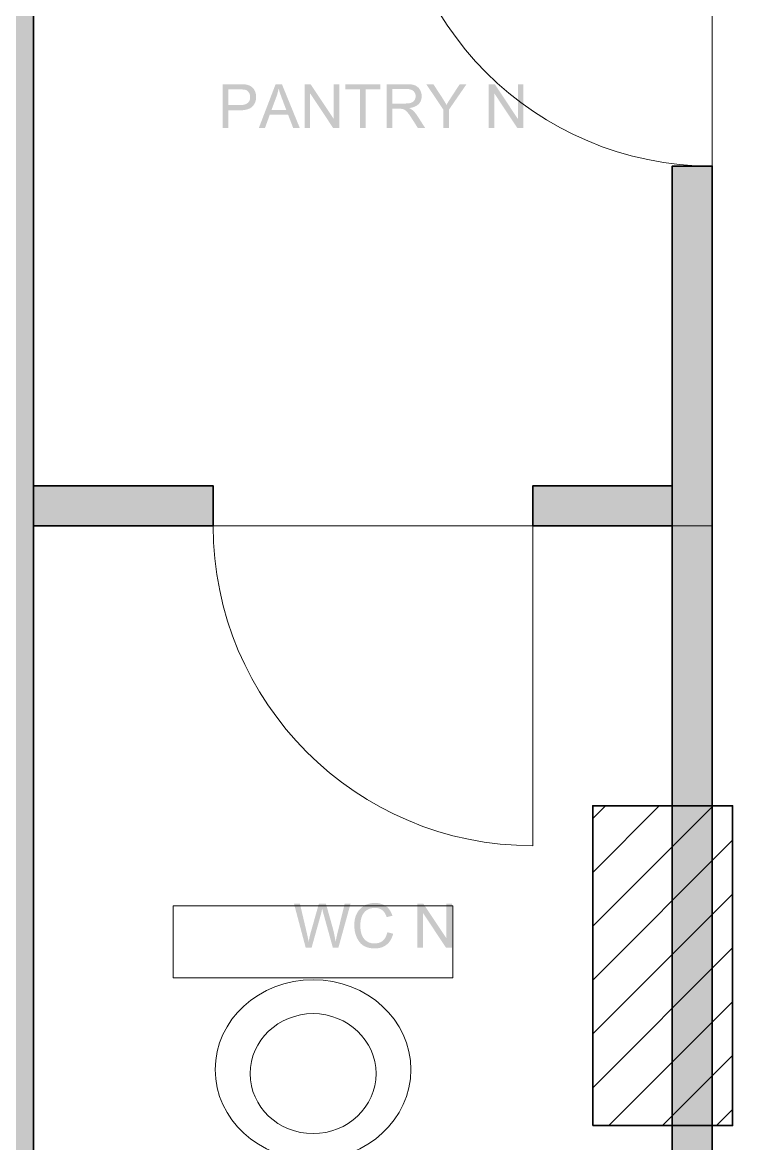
# Model space of a CAD drawing. Header units: millimetres. Extents: x -1336 to 24201, y -1370 to 16142.
# Drawn here: x -28 to 1755, y 10555 to 13359 of the extents above; entities that cross this region are included whole.
import ezdxf

# ---------------------------------------------------------------- set-up
doc = ezdxf.new("R2010")
doc.units = ezdxf.units.MM
for name, color, linetype, lineweight in [('A-ANNO-TEXT', 7, 'Continuous', 13), ('A-COLS', 7, 'Continuous', 35), ('A-DOOR', 7, 'Continuous', 13), ('A-FIXT-SERVICE', 7, 'Continuous', 13), ('A-FLOOR-ZONE', 7, 'Continuous', 13), ('A-WALL-EXIST', 7, 'Continuous', 35)]:
    doc.layers.add(name, color=color, linetype=linetype, lineweight=lineweight)

msp = doc.modelspace()

# ---------------------------------------------------------------- hatches: boundary and pattern name
at = {"layer": 'A-ANNO-TEXT'}
h = msp.add_hatch(color=7, dxfattribs=at)
h.paths.add_polyline_path([(473.6, 13205), (515.1, 13205), (517.5, 13205), (519.8, 13204.9), (522.1, 13204.9), (524.2, 13204.8), (526.3, 13204.6), (528.3, 13204.5), (530.2, 13204.3), (532, 13204), (533.8, 13203.7), (535.5, 13203.3), (537.2, 13202.9), (538.8, 13202.3), (540.5, 13201.6), (542.1, 13200.8), (543.6, 13199.9), (545.2, 13199), (546.6, 13197.9), (548, 13196.7), (549.3, 13195.5), (550.5, 13194.1), (551.6, 13192.7), (552.6, 13191.2), (553.5, 13189.6), (554.4, 13187.9), (555.1, 13186.1), (555.7, 13184.3), (556.3, 13182.5), (556.7, 13180.7), (557, 13178.8), (557.3, 13177), (557.4, 13175.1), (557.5, 13173.2), (557.4, 13171.3), (557.3, 13169.5), (557.1, 13167.7), (556.9, 13165.9), (556.5, 13164.3), (556.1, 13162.6), (555.6, 13161), (555, 13159.5), (554.4, 13158), (553.7, 13156.5), (552.9, 13155.1), (552, 13153.7), (551, 13152.4), (550, 13151.2), (548.9, 13149.9), (547.7, 13148.8), (546.4, 13147.6), (545.1, 13146.6), (543.6, 13145.6), (542.1, 13144.7), (540.4, 13143.9), (538.7, 13143.2), (536.9, 13142.5), (534.9, 13141.9), (532.9, 13141.3), (530.8, 13140.9), (528.6, 13140.5), (526.4, 13140.1), (524, 13139.9), (521.5, 13139.7), (518.9, 13139.6), (516.3, 13139.6), (488.1, 13139.6), (488.1, 13095), (473.6, 13095), (473.6, 13205)])
h.paths.add_polyline_path([(488.1, 13152.6), (516.4, 13152.6), (518, 13152.6), (519.6, 13152.7), (521.1, 13152.8), (522.5, 13152.9), (523.9, 13153.1), (525.3, 13153.3), (526.6, 13153.6), (527.8, 13153.9), (529, 13154.2), (530.1, 13154.6), (531.2, 13155), (532.3, 13155.5), (533.2, 13155.9), (534.2, 13156.5), (535.1, 13157), (535.9, 13157.7), (536.7, 13158.3), (537.4, 13159), (538.1, 13159.7), (538.7, 13160.5), (539.3, 13161.3), (539.9, 13162.1), (540.3, 13163), (540.8, 13163.9), (541.2, 13164.9), (541.5, 13165.9), (541.8, 13166.9), (542, 13168), (542.2, 13169.1), (542.3, 13170.3), (542.4, 13171.5), (542.4, 13172.7), (542.3, 13174.4), (542.2, 13175.9), (541.9, 13177.5), (541.6, 13179), (541.1, 13180.4), (540.5, 13181.8), (539.8, 13183.1), (539, 13184.4), (538.2, 13185.6), (537.2, 13186.7), (536.3, 13187.7), (535.3, 13188.5), (534.2, 13189.2), (533.1, 13189.8), (531.9, 13190.3), (530.7, 13190.7), (529.4, 13191), (528, 13191.2), (526.4, 13191.5), (524.6, 13191.6), (522.7, 13191.8), (520.7, 13191.9), (518.5, 13191.9), (516.1, 13191.9), (488.1, 13191.9), (488.1, 13152.6)])
h.paths.add_polyline_path([(666.9, 13095), (650.4, 13095), (637.5, 13128.5), (591.6, 13128.5), (579.5, 13095), (564.1, 13095), (606.3, 13205), (622, 13205), (666.9, 13095)])
h.paths.add_polyline_path([(633.1, 13140), (632.3, 13142.2), (631.5, 13144.4), (630.7, 13146.4), (629.9, 13148.5), (629.2, 13150.4), (628.5, 13152.3), (627.8, 13154.2), (627.1, 13155.9), (626.4, 13157.7), (625.8, 13159.3), (625.2, 13160.9), (624.6, 13162.5), (624.1, 13163.9), (623.6, 13165.4), (623, 13166.7), (622.6, 13168), (622.1, 13169.3), (621.6, 13170.4), (621.2, 13171.5), (620.8, 13172.6), (620.5, 13173.6), (620.1, 13174.5), (619.8, 13175.4), (619.5, 13176.2), (619.2, 13177), (618.9, 13177.7), (618.7, 13178.3), (618.5, 13178.9), (618.3, 13179.4), (618.1, 13179.9), (618, 13180.2), (617.9, 13180.6), (617.4, 13181.8), (617, 13183.2), (616.5, 13184.7), (616.1, 13186.2), (615.6, 13187.9), (615.1, 13189.7), (614.6, 13191.5), (614.1, 13193.5), (613.7, 13193.5), (613.1, 13190.8), (612.5, 13188.1), (611.9, 13185.4), (611.2, 13182.8), (610.5, 13180.3), (609.7, 13177.8), (608.9, 13175.3), (608.1, 13173), (595.7, 13140), (633.1, 13140)])
h.paths.add_polyline_path([(765.4, 13095), (750.5, 13095), (693, 13181.4), (692.7, 13181.4), (692.7, 13095), (678.9, 13095), (678.9, 13205), (693.7, 13205), (751.2, 13118.6), (751.5, 13118.6), (751.5, 13205), (765.4, 13205), (765.4, 13095)])
h.paths.add_polyline_path([(868.2, 13191.9), (831.8, 13191.9), (831.8, 13095), (817.2, 13095), (817.2, 13191.9), (781.1, 13191.9), (781.1, 13205), (868.2, 13205), (868.2, 13191.9)])
h.paths.add_polyline_path([(980.8, 13095), (962.5, 13095), (961.5, 13096.6), (960.5, 13098.2), (959.5, 13099.7), (958.6, 13101.2), (957.7, 13102.6), (956.8, 13104), (955.9, 13105.4), (955.1, 13106.7), (954.3, 13108), (953.5, 13109.3), (952.7, 13110.5), (951.9, 13111.7), (951.2, 13112.8), (950.5, 13113.9), (949.8, 13114.9), (949.2, 13116), (948.6, 13116.9), (948, 13117.9), (947.4, 13118.8), (946.8, 13119.6), (946.3, 13120.4), (945.8, 13121.2), (945.3, 13122), (944.9, 13122.7), (944.4, 13123.3), (944, 13124), (943.7, 13124.5), (943.3, 13125.1), (943, 13125.6), (942.7, 13126.1), (942.4, 13126.5), (942.1, 13126.9), (941.1, 13128.3), (940.1, 13129.7), (939.1, 13131.1), (938, 13132.4), (937, 13133.6), (935.9, 13134.8), (934.8, 13136), (933.7, 13137.1), (932.6, 13138.1), (931.6, 13139), (930.5, 13139.8), (929.5, 13140.5), (928.5, 13141.1), (927.4, 13141.7), (926.5, 13142.1), (925.5, 13142.4), (924.5, 13142.7), (923.4, 13142.9), (922.2, 13143.1), (921, 13143.3), (919.7, 13143.4), (918.3, 13143.5), (916.8, 13143.5), (915.2, 13143.5), (898.4, 13143.5), (898.4, 13095), (883.9, 13095), (883.9, 13205), (932.6, 13205), (935, 13205), (937.4, 13204.9), (939.6, 13204.8), (941.7, 13204.7), (943.8, 13204.5), (945.7, 13204.3), (947.6, 13204), (949.3, 13203.7), (951, 13203.4), (952.6, 13202.9), (954.1, 13202.4), (955.6, 13201.7), (957.1, 13201), (958.5, 13200.2), (959.9, 13199.3), (961.2, 13198.4), (962.4, 13197.3), (963.6, 13196.2), (964.7, 13195), (965.7, 13193.7), (966.6, 13192.4), (967.5, 13191), (968.3, 13189.6), (969, 13188), (969.6, 13186.5), (970.2, 13184.9), (970.7, 13183.3), (971.1, 13181.6), (971.4, 13180), (971.6, 13178.3), (971.7, 13176.6), (971.7, 13174.9), (971.7, 13173.4), (971.6, 13171.9), (971.5, 13170.4), (971.3, 13169), (971, 13167.6), (970.6, 13166.3), (970.2, 13164.9), (969.8, 13163.7), (969.3, 13162.4), (968.7, 13161.2), (968, 13160.1), (967.3, 13159), (966.5, 13157.9), (965.7, 13156.8), (964.8, 13155.8), (963.9, 13154.9), (962.9, 13154), (961.8, 13153.1), (960.7, 13152.2), (959.5, 13151.4), (958.2, 13150.7), (956.9, 13150), (955.6, 13149.3), (954.2, 13148.7), (952.7, 13148.1), (951.2, 13147.6), (949.6, 13147.1), (948, 13146.6), (946.3, 13146.2), (944.6, 13145.9), (942.8, 13145.5), (940.9, 13145.3), (940.9, 13145), (942.3, 13144.3), (943.6, 13143.6), (945, 13142.8), (946.3, 13141.9), (947.7, 13140.9), (949, 13139.9), (950.3, 13138.7), (951.6, 13137.5), (952.9, 13136.2), (954.2, 13134.9), (955.4, 13133.4), (956.7, 13131.9), (957.9, 13130.3), (959.2, 13128.6), (960.4, 13126.8), (961.6, 13124.9), (980.8, 13095)])
h.paths.add_polyline_path([(898.4, 13156.6), (929.6, 13156.6), (932, 13156.6), (934.1, 13156.7), (936.2, 13156.8), (938.1, 13157), (939.9, 13157.2), (941.6, 13157.5), (943.2, 13157.8), (944.6, 13158.2), (946, 13158.7), (947.2, 13159.2), (948.4, 13159.9), (949.6, 13160.6), (950.6, 13161.4), (951.6, 13162.3), (952.6, 13163.4), (953.4, 13164.5), (954.2, 13165.7), (954.9, 13166.9), (955.4, 13168.1), (955.9, 13169.4), (956.3, 13170.7), (956.5, 13172.1), (956.7, 13173.5), (956.7, 13174.9), (956.7, 13175.8), (956.7, 13176.8), (956.5, 13177.6), (956.4, 13178.5), (956.2, 13179.4), (956, 13180.2), (955.7, 13181), (955.4, 13181.9), (955, 13182.6), (954.6, 13183.4), (954.1, 13184.2), (953.7, 13184.9), (953.1, 13185.6), (952.5, 13186.3), (951.9, 13187), (951.3, 13187.7), (950.5, 13188.3), (949.8, 13188.9), (949, 13189.5), (948.1, 13190), (947.1, 13190.4), (946.1, 13190.9), (945.1, 13191.3), (944, 13191.6), (942.8, 13191.9), (941.6, 13192.2), (940.4, 13192.4), (939, 13192.6), (937.7, 13192.7), (936.2, 13192.8), (934.7, 13192.9), (933.2, 13192.9), (898.4, 13192.9), (898.4, 13156.6)])
h.paths.add_polyline_path([(1084.1, 13205), (1040.3, 13141.6), (1040.3, 13095), (1025.7, 13095), (1025.7, 13141.6), (983.3, 13205), (1001, 13205), (1025.2, 13168), (1026.1, 13166.5), (1027.1, 13165), (1028.1, 13163.3), (1029.2, 13161.5), (1030.3, 13159.6), (1031.4, 13157.6), (1032.6, 13155.5), (1033.9, 13153.2), (1034.1, 13153.6), (1034.4, 13154.1), (1034.7, 13154.7), (1035.1, 13155.4), (1035.5, 13156.1), (1036, 13156.9), (1036.5, 13157.8), (1037.1, 13158.8), (1037.8, 13159.8), (1038.5, 13160.9), (1039.2, 13162.1), (1040, 13163.4), (1040.9, 13164.7), (1041.8, 13166.2), (1042.8, 13167.7), (1043.8, 13169.2), (1044.8, 13170.9), (1046, 13172.6), (1047.1, 13174.4), (1048.4, 13176.3), (1049.6, 13178.3), (1051, 13180.3), (1052.4, 13182.5), (1053.8, 13184.7), (1055.3, 13186.9), (1056.8, 13189.3), (1058.4, 13191.7), (1060.1, 13194.2), (1061.8, 13196.8), (1063.5, 13199.5), (1065.3, 13202.2), (1067.2, 13205), (1084.1, 13205)])
h.paths.add_polyline_path([(1226.4, 13095), (1211.5, 13095), (1154, 13181.4), (1153.7, 13181.4), (1153.7, 13095), (1139.9, 13095), (1139.9, 13205), (1154.8, 13205), (1212.2, 13118.6), (1212.5, 13118.6), (1212.5, 13205), (1226.4, 13205), (1226.4, 13095)])
h = msp.add_hatch(color=7, dxfattribs=at)
h.paths.add_polyline_path([(793.8, 11155), (763.4, 11045), (749.5, 11045), (725.5, 11131.7), (725, 11133.3), (724.6, 11134.8), (724.3, 11136.2), (723.9, 11137.5), (723.7, 11138.8), (723.4, 11139.9), (723.2, 11140.9), (723.1, 11141.8), (722.8, 11141.8), (719.7, 11128.7), (696.3, 11045), (681.6, 11045), (652.2, 11155), (667.1, 11155), (684.1, 11082.8), (684.5, 11081.1), (684.9, 11079.4), (685.2, 11077.8), (685.6, 11076.2), (685.9, 11074.7), (686.2, 11073.2), (686.5, 11071.8), (686.8, 11070.5), (687.1, 11069.2), (687.3, 11068), (687.5, 11066.9), (687.7, 11065.8), (687.9, 11064.7), (688.1, 11063.7), (688.2, 11062.8), (688.3, 11062), (688.4, 11061.4), (688.5, 11060.9), (688.5, 11060.6), (688.5, 11060.4), (688.8, 11060.4), (689.2, 11062.1), (689.5, 11063.8), (689.9, 11065.4), (690.2, 11067), (690.5, 11068.5), (690.9, 11069.9), (691.2, 11071.3), (691.5, 11072.6), (691.8, 11073.9), (692, 11075), (692.3, 11076.2), (692.6, 11077.2), (692.8, 11078.2), (693.1, 11079.1), (693.3, 11080), (693.5, 11080.8), (714.5, 11155), (732.2, 11155), (747.8, 11099.4), (749.2, 11094.3), (750.5, 11089.2), (751.7, 11084.2), (752.8, 11079.3), (753.8, 11074.5), (754.7, 11069.7), (755.5, 11065), (756.2, 11060.4), (756.5, 11060.4), (756.8, 11061.5), (757, 11062.7), (757.2, 11063.9), (757.5, 11065.2), (757.7, 11066.6), (758, 11067.9), (758.3, 11069.4), (758.6, 11070.8), (759, 11072.4), (759.3, 11073.9), (759.7, 11075.5), (760.1, 11077.2), (760.5, 11078.9), (760.9, 11080.7), (761.3, 11082.5), (761.8, 11084.3), (779.1, 11155), (793.8, 11155)])
h.paths.add_polyline_path([(900.4, 11079.9), (899.8, 11077.6), (899.1, 11075.4), (898.3, 11073.3), (897.5, 11071.2), (896.7, 11069.2), (895.8, 11067.3), (894.8, 11065.5), (893.8, 11063.7), (892.7, 11062), (891.6, 11060.4), (890.4, 11058.9), (889.2, 11057.4), (887.9, 11056), (886.5, 11054.7), (885.1, 11053.4), (883.6, 11052.2), (882.1, 11051.1), (880.5, 11050.1), (879, 11049.1), (877.3, 11048.3), (875.7, 11047.4), (874, 11046.7), (872.2, 11046), (870.5, 11045.4), (868.6, 11044.9), (866.8, 11044.4), (864.9, 11044), (863, 11043.7), (861, 11043.4), (859, 11043.3), (857, 11043.2), (854.9, 11043.1), (853.2, 11043.1), (851.6, 11043.2), (850, 11043.3), (848.4, 11043.4), (846.8, 11043.5), (845.3, 11043.7), (843.8, 11043.9), (842.3, 11044.2), (840.9, 11044.5), (839.5, 11044.8), (838.1, 11045.1), (836.7, 11045.5), (835.4, 11045.9), (834.1, 11046.4), (832.8, 11046.8), (831.6, 11047.4), (830.4, 11047.9), (829.2, 11048.5), (828, 11049.1), (826.9, 11049.7), (825.8, 11050.4), (824.7, 11051.1), (823.7, 11051.9), (822.6, 11052.6), (821.7, 11053.5), (820.7, 11054.3), (819.8, 11055.2), (818.9, 11056.1), (818, 11057), (817.2, 11058), (816.3, 11059), (815.6, 11060), (814.1, 11062.2), (812.7, 11064.4), (811.4, 11066.6), (810.2, 11068.9), (809.1, 11071.3), (808, 11073.7), (807.1, 11076.2), (806.3, 11078.7), (805.6, 11081.3), (805, 11083.9), (804.4, 11086.6), (804, 11089.3), (803.7, 11092.1), (803.4, 11094.9), (803.3, 11097.8), (803.2, 11100.8), (803.3, 11104), (803.4, 11107.2), (803.7, 11110.2), (804.1, 11113.2), (804.6, 11116.1), (805.3, 11118.9), (806, 11121.6), (806.8, 11124.2), (807.8, 11126.8), (808.9, 11129.2), (810.1, 11131.6), (811.4, 11133.8), (812.8, 11136), (814.3, 11138.1), (816, 11140.1), (817.7, 11142), (819.6, 11143.8), (821.5, 11145.5), (823.5, 11147), (825.5, 11148.5), (827.6, 11149.8), (829.8, 11151.1), (832, 11152.2), (834.3, 11153.2), (836.7, 11154), (839.1, 11154.8), (841.6, 11155.4), (844.2, 11155.9), (846.8, 11156.4), (849.5, 11156.6), (852.2, 11156.8), (855.1, 11156.9), (857.1, 11156.8), (859, 11156.7), (860.9, 11156.6), (862.8, 11156.4), (864.6, 11156.1), (866.5, 11155.7), (868.2, 11155.3), (870, 11154.8), (871.7, 11154.3), (873.3, 11153.7), (874.9, 11153), (876.5, 11152.3), (878.1, 11151.5), (879.6, 11150.6), (881.1, 11149.7), (882.5, 11148.7), (883.9, 11147.6), (885.3, 11146.5), (886.6, 11145.4), (887.8, 11144.1), (889, 11142.8), (890.1, 11141.5), (891.2, 11140.1), (892.2, 11138.6), (893.2, 11137.1), (894.1, 11135.5), (895, 11133.9), (895.8, 11132.2), (896.6, 11130.4), (897.3, 11128.6), (897.9, 11126.7), (898.5, 11124.8), (884.3, 11121.4), (883.8, 11122.8), (883.3, 11124.2), (882.8, 11125.5), (882.2, 11126.8), (881.6, 11128), (881, 11129.2), (880.4, 11130.3), (879.7, 11131.4), (879, 11132.5), (878.3, 11133.5), (877.5, 11134.5), (876.7, 11135.4), (875.9, 11136.3), (875.1, 11137.1), (874.2, 11137.9), (873.3, 11138.6), (872.4, 11139.3), (871.4, 11140), (870.4, 11140.6), (869.4, 11141.2), (868.3, 11141.7), (867.3, 11142.2), (866.2, 11142.6), (865, 11143), (863.9, 11143.3), (862.7, 11143.6), (861.4, 11143.9), (860.2, 11144.1), (858.9, 11144.2), (857.6, 11144.3), (856.3, 11144.4), (854.9, 11144.4), (852.7, 11144.4), (850.5, 11144.2), (848.5, 11144), (846.5, 11143.7), (844.5, 11143.3), (842.6, 11142.8), (840.8, 11142.2), (839.1, 11141.5), (837.4, 11140.7), (835.8, 11139.8), (834.3, 11138.8), (832.8, 11137.8), (831.4, 11136.6), (830.1, 11135.4), (828.8, 11134), (827.6, 11132.6), (826.5, 11131.1), (825.4, 11129.5), (824.4, 11127.9), (823.5, 11126.2), (822.7, 11124.4), (821.9, 11122.6), (821.2, 11120.7), (820.6, 11118.8), (820.1, 11116.8), (819.6, 11114.7), (819.2, 11112.5), (818.9, 11110.3), (818.6, 11108.1), (818.4, 11105.7), (818.3, 11103.4), (818.3, 11100.9), (818.3, 11098.1), (818.5, 11095.3), (818.6, 11092.7), (818.9, 11090.2), (819.3, 11087.7), (819.7, 11085.3), (820.2, 11083.1), (820.7, 11080.9), (821.4, 11078.8), (822.1, 11076.8), (822.9, 11074.9), (823.8, 11073.1), (824.8, 11071.4), (825.8, 11069.7), (826.9, 11068.2), (828.1, 11066.8), (829.3, 11065.4), (830.6, 11064.1), (832, 11063), (833.4, 11061.9), (834.8, 11060.9), (836.3, 11059.9), (837.8, 11059.1), (839.4, 11058.4), (841, 11057.7), (842.7, 11057.2), (844.4, 11056.7), (846.1, 11056.3), (847.9, 11056), (849.8, 11055.8), (851.7, 11055.6), (853.6, 11055.6), (855.2, 11055.6), (856.8, 11055.7), (858.3, 11055.8), (859.8, 11056), (861.2, 11056.3), (862.6, 11056.6), (864, 11056.9), (865.3, 11057.3), (866.6, 11057.8), (867.9, 11058.3), (869.1, 11058.9), (870.3, 11059.5), (871.4, 11060.2), (872.5, 11060.9), (873.6, 11061.7), (874.6, 11062.6), (875.6, 11063.5), (876.6, 11064.4), (877.5, 11065.4), (878.3, 11066.5), (879.2, 11067.6), (880, 11068.8), (880.7, 11070), (881.5, 11071.3), (882.2, 11072.6), (882.8, 11074), (883.4, 11075.5), (884, 11077), (884.5, 11078.6), (885, 11080.2), (885.5, 11081.8), (885.9, 11083.6), (900.4, 11079.9)])
h.paths.add_polyline_path([(1047.8, 11045), (1032.8, 11045), (975.3, 11131.4), (975, 11131.4), (975, 11045), (961.2, 11045), (961.2, 11155), (976.1, 11155), (1033.6, 11068.6), (1033.9, 11068.6), (1033.9, 11155), (1047.8, 11155), (1047.8, 11045)])
at = {"layer": 'A-COLS'}
h = msp.add_hatch(dxfattribs=at)
h.set_pattern_fill('ANSI31', scale=30)
h.paths.add_polyline_path([(1400, 10600), (1750, 10600), (1750, 11400), (1400, 11400)])
at = {"layer": 'A-WALL-EXIST'}
h = msp.add_hatch(color=8, dxfattribs=at)
h.dxf.hatch_style = 1
h.paths.add_polyline_path([(-150, 5500), (0, 5500), (0, 14200), (-150, 14200)])
h = msp.add_hatch(color=8, dxfattribs=at)
h.dxf.hatch_style = 1
h.paths.add_polyline_path([(1599, 5500), (1699, 5500), (1699, 13000), (1599, 13000)])
h = msp.add_hatch(color=8, dxfattribs=at)
h.dxf.hatch_style = 1
h.paths.add_polyline_path([(0, 12100), (450, 12100), (450, 12200), (0, 12200)])
h = msp.add_hatch(color=8, dxfattribs=at)
h.dxf.hatch_style = 1
h.paths.add_polyline_path([(1250, 12100), (1599, 12100), (1599, 12200), (1250, 12200)])

# ---------------------------------------------------------------- linework, layer by layer
at = {"layer": 'A-COLS'}
msp.add_lwpolyline([(1400, 10600), (1750, 10600), (1750, 11400), (1400, 11400)], close=True, dxfattribs=at)
at = {"layer": 'A-DOOR'}
msp.add_line((1250, 12100), (1250, 11300), dxfattribs=at)
for centre in [(1699, 13800), (1250, 12100)]:
    msp.add_arc(centre, 800, 180, 270, dxfattribs=at)
at = {"layer": 'A-FIXT-SERVICE'}
msp.add_lwpolyline([(350, 10970), (1050, 10970), (1050, 11150), (350, 11150)], close=True, dxfattribs=at)
for centre, major_axis, ratio in [((700, 10740), (245, 0), 0.918367), ((700, 10730), (157.5, 0), 0.952381)]:
    msp.add_ellipse(centre, major_axis=major_axis, ratio=ratio, dxfattribs=at)
at = {"layer": 'A-FLOOR-ZONE'}
for points in [[(0, 0), (6450, 0), (6450, 4999), (8800, 4999), (8800, 14200), (0, 14200)], [(0, 12100), (1699, 12100), (1699, 14200), (0, 14200)], [(8800, 8600), (8800, 14200), (1699, 14200), (1699, 8600), (8800, 8600)], [(0, 10100), (1699, 10100), (1699, 12100), (0, 12100)]]:
    msp.add_lwpolyline(points, close=True, dxfattribs=at)
at = {"layer": 'A-WALL-EXIST'}
for points in [[(-150, 5500), (0, 5500), (0, 14200), (-150, 14200)], [(1599, 5500), (1699, 5500), (1699, 13000), (1599, 13000)], [(0, 12100), (450, 12100), (450, 12200), (0, 12200)], [(1250, 12100), (1599, 12100), (1599, 12200), (1250, 12200)]]:
    msp.add_lwpolyline(points, close=True, dxfattribs=at)
at = {"layer": 'Defpoints'}
msp.add_point((0, 12100), dxfattribs=at)
msp.add_point((0, 12100), dxfattribs=at)

doc.saveas('drawing.dxf')
